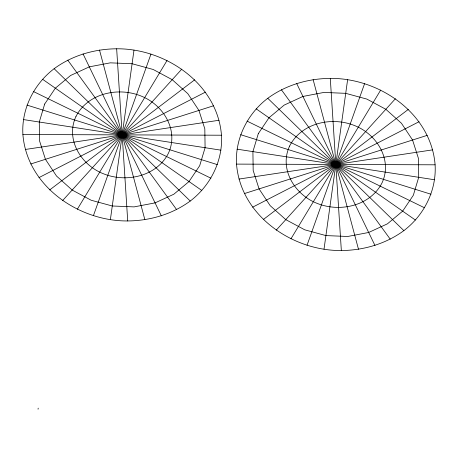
<?xml version="1.0" encoding="UTF-8"?>
<svg xmlns="http://www.w3.org/2000/svg" width="458" height="458" viewBox="0 0 458 458"><rect width="100%" height="100%" fill="white"/><g stroke="black" fill="none" stroke-linecap="round" stroke-linejoin="round"><path stroke-width="0.69" d="M22.9 134.515C21.343 108.97 33.926 84.066 54.13 68.7C72.164 55.441 94.394 48.983 116.658 48.788C165.693 48.376 217.436 83.791 221.472 135.219C223.029 160.769 210.445 185.673 190.242 201.033C172.214 214.298 149.978 220.756 127.713 220.951C78.679 221.357 26.936 185.942 22.9 134.515L221.472 135.219M236.528 164.107C234.971 138.562 247.555 113.658 267.758 98.293C285.786 85.033 308.022 78.576 330.287 78.381C379.321 77.969 431.064 113.384 435.1 164.811C436.657 190.362 424.074 215.266 403.87 230.626C385.836 243.891 363.606 250.349 341.342 250.543C292.307 250.95 240.565 215.535 236.528 164.107L435.1 164.811M38.054 409.212L38.203 408.152M110.389 219.582L133.982 50.157M324.018 249.175L347.611 79.749M93.426 215.638L150.951 54.101M307.049 245.23L364.574 83.694M77.333 209.243L167.044 60.496M290.956 238.836L380.667 90.089M62.603 200.587L181.774 69.152M276.226 230.179L395.397 98.745M49.682 189.933L194.69 79.806M263.31 219.525L408.318 109.399M38.964 177.607L205.407 92.132M252.593 207.199L419.036 121.725M30.778 163.981L213.594 105.758M244.406 193.574L427.222 135.35M25.367 149.468L219.004 120.265M238.996 179.061L432.633 149.858M237.072 149.165L434.55 179.754M23.45 119.572L220.928 150.161M240.622 134.692L431.001 194.232M26.999 105.1L217.378 164.64M247.062 121.118L424.56 207.806M33.44 91.526L210.938 178.214M256.199 108.861L415.423 220.063M42.577 79.268L201.801 190.471M267.758 98.293L403.87 230.626M54.13 68.7L190.242 201.033M281.384 89.739L390.245 239.185M67.755 60.147L176.616 209.592M296.658 83.453L374.965 245.471M83.035 53.861L161.342 215.878M313.129 79.629L358.5 249.295M99.501 50.037L144.871 219.703M330.287 78.381L341.342 250.543M116.658 48.788L127.713 220.951M44.672 104.058L39.285 122.028L39.548 140.875L45.439 159.31L56.563 176.084L72.158 190.041L91.165 200.243L112.284 205.991L134.079 206.89L155.062 202.883L173.805 194.238L189.028 181.551L199.699 165.681L205.087 147.711L204.823 128.864L198.932 110.424L187.809 93.655L172.214 79.692L153.212 69.49L132.093 63.742L110.298 62.843L89.316 66.851L70.572 75.496L55.344 88.188L44.672 104.058M75.959 116.492C65.156 139.644 81.444 165.424 103.685 173.857C126.494 182.988 156.762 176.301 168.412 153.241C179.215 130.095 162.928 104.315 140.686 95.877C117.878 86.745 87.615 93.432 75.959 116.492M258.301 133.65L252.913 151.621L253.177 170.468L259.068 188.902L270.191 205.676L285.786 219.634L304.788 229.836L325.907 235.584L347.702 236.483L368.684 232.475L387.428 223.83L402.656 211.144L413.328 195.274L418.715 177.303L418.452 158.457L412.561 140.016L401.437 123.248L385.842 109.285L366.835 99.083L345.716 93.335L323.921 92.436L302.938 96.443L284.195 105.088L268.972 117.78L258.301 133.65M289.588 146.085C278.785 169.237 295.072 195.016 317.314 203.449C340.122 212.581 370.385 205.894 382.041 182.834C392.844 159.687 376.556 133.908 354.315 125.469C331.506 116.338 301.238 123.025 289.588 146.085"/></g></svg>
